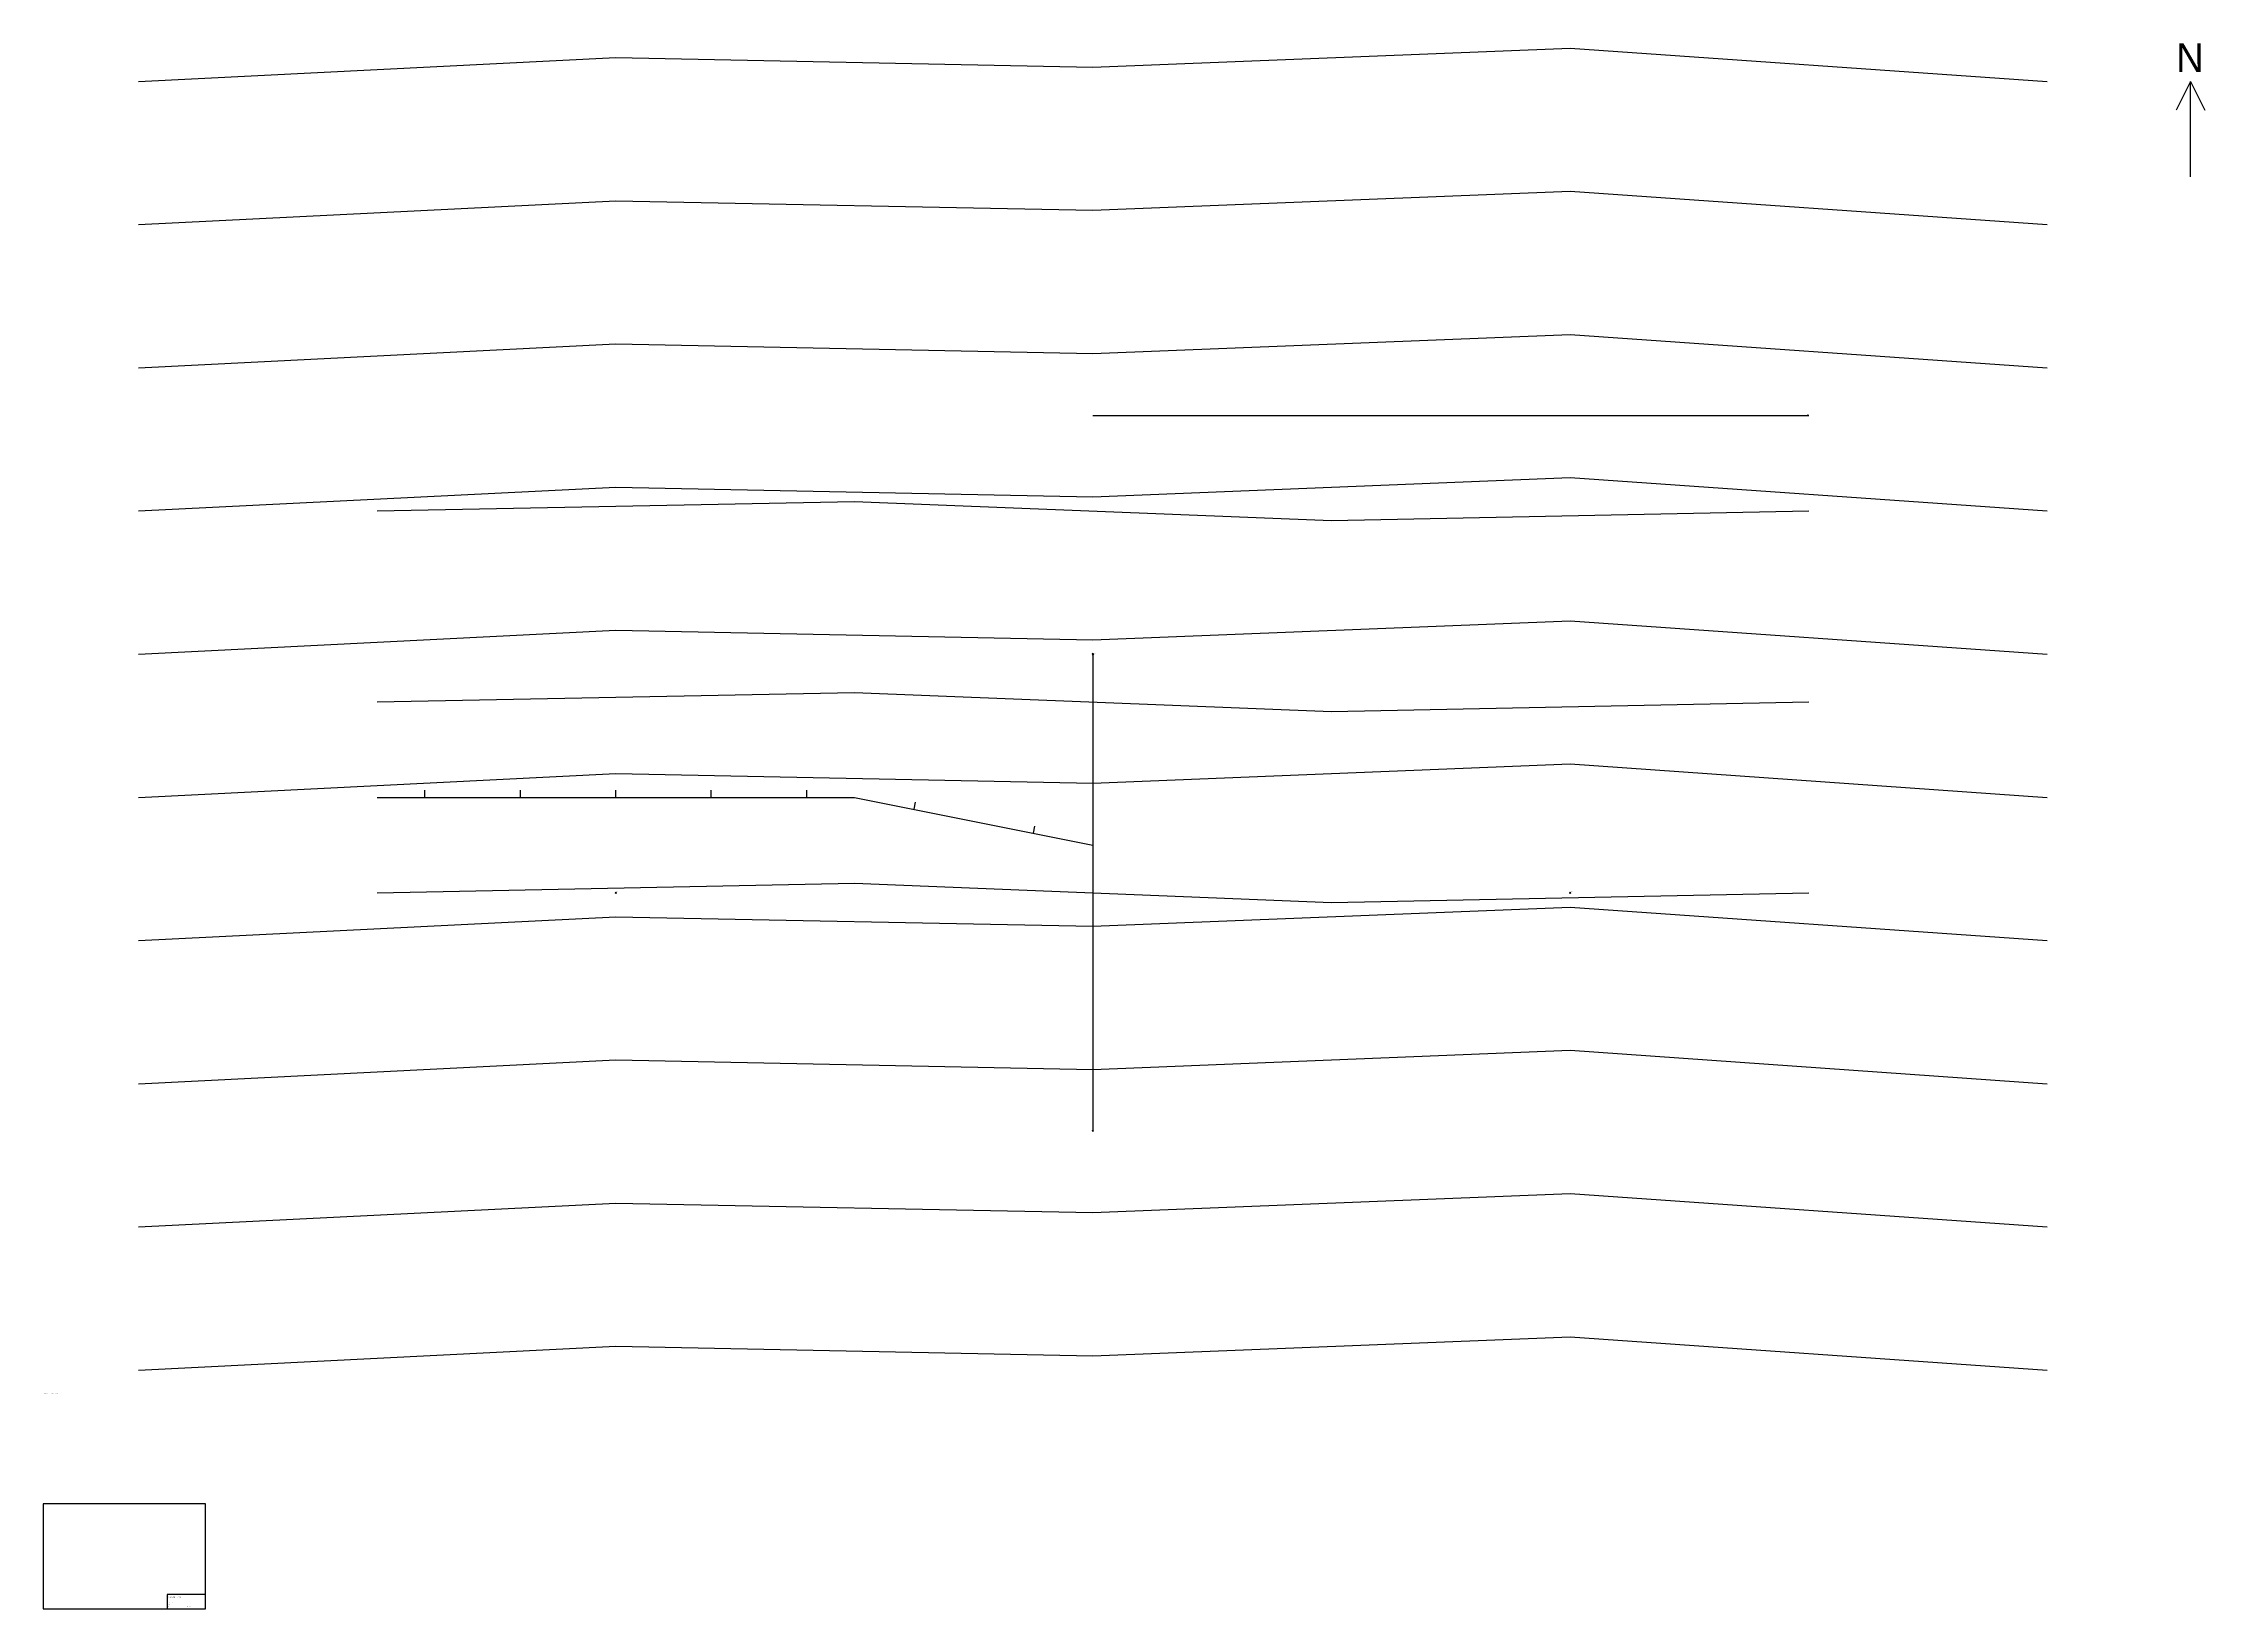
# Model space of a CAD drawing. Header units: feet. Extents: x -20 to 433, y -50 to 278.
import ezdxf

# ---------------------------------------------------------------- set-up
doc = ezdxf.new("R2010")
doc.units = ezdxf.units.FT
for name, color, linetype in [('ANNO-NORTH', 7, 'Continuous'), ('ANNO-TEXT', 7, 'Continuous'), ('ANNO-TITLEBLOCK', 7, 'Continuous'), ('GRADE-EXIST-CONTOUR', 8, 'Continuous'), ('GRADE-EXIST-INDEX', 8, 'Continuous'), ('GRADE-PROP-CONTOUR', 3, 'Continuous'), ('GRADE-RETWALL', 34, 'Continuous'), ('GRADE-SLOPE', 30, 'Continuous'), ('GRADE-SPOT-ELEV', 3, 'Continuous')]:
    doc.layers.add(name, color=color, linetype=linetype)

msp = doc.modelspace()

# ---------------------------------------------------------------- linework, layer by layer
at = {"layer": 'ANNO-NORTH'}
for p, q in [((430, 270), (427, 264)), ((430, 250), (430, 270)), ((430, 270), (433, 264))]:
    msp.add_line(p, q, dxfattribs=at)
at = {"layer": 'ANNO-TITLEBLOCK'}
for points in [[(-20, -50), (14, -50), (14, -28), (-20, -28)], [(6, -50), (14, -50), (14, -47), (6, -47)]]:
    msp.add_lwpolyline(points, close=True, dxfattribs=at)
at = {"layer": 'GRADE-EXIST-CONTOUR'}
for points in [[(0, 270), (100, 275), (200, 273), (300, 277), (400, 270)], [(0, 240), (100, 245), (200, 243), (300, 247), (400, 240)], [(0, 210), (100, 215), (200, 213), (300, 217), (400, 210)], [(0, 180), (100, 185), (200, 183), (300, 187), (400, 180)], [(0, 120), (100, 125), (200, 123), (300, 127), (400, 120)], [(0, 90), (100, 95), (200, 93), (300, 97), (400, 90)], [(0, 60), (100, 65), (200, 63), (300, 67), (400, 60)], [(0, 30), (100, 35), (200, 33), (300, 37), (400, 30)]]:
    msp.add_lwpolyline(points, dxfattribs=at)
at = {"layer": 'GRADE-EXIST-INDEX'}
for points in [[(0, 150), (100, 155), (200, 153), (300, 157), (400, 150)], [(0, 0), (100, 5), (200, 3), (300, 7), (400, 0)]]:
    msp.add_lwpolyline(points, dxfattribs=at)
at = {"layer": 'GRADE-PROP-CONTOUR'}
for points in [[(50, 180), (150, 182), (250, 178), (350, 180)], [(50, 140), (150, 142), (250, 138), (350, 140)], [(50, 100), (150, 102), (250, 98), (350, 100)]]:
    msp.add_lwpolyline(points, dxfattribs=at)
at = {"layer": 'GRADE-RETWALL'}
for p, q in [((60, 120), (60, 121.5)), ((80, 120), (80, 121.5)), ((100, 120), (100, 121.5)), ((120, 120), (120, 121.5)), ((140, 120), (140, 121.5)), ((162.5, 117.5), (162.79, 118.97)), ((187.5, 112.5), (187.79, 113.97))]:
    msp.add_line(p, q, dxfattribs=at)
msp.add_lwpolyline([(50, 120), (150, 120), (200, 110)], dxfattribs=at)
at = {"layer": 'GRADE-SLOPE'}
for p, q in [((200, 200), (350, 200)), ((350, 200), (349.7, 200.09)), ((350, 200), (349.7, 199.91)), ((200, 150), (200, 50)), ((200, 50), (199.91, 50.3)), ((200, 50), (200.09, 50.3))]:
    msp.add_line(p, q, dxfattribs=at)
at = {"layer": 'GRADE-SPOT-ELEV'}
for p, q in [((199.85, 149.85), (200.15, 150.15)), ((200.15, 149.85), (199.85, 150.15)), ((99.85, 99.85), (100.15, 100.15)), ((100.15, 99.85), (99.85, 100.15)), ((299.85, 99.85), (300.15, 100.15)), ((300.15, 99.85), (299.85, 100.15))]:
    msp.add_line(p, q, dxfattribs=at)

# ---------------------------------------------------------------- texts
at = {"layer": 'ANNO-NORTH'}
msp.add_text('N', height=6, dxfattribs=at).set_placement((427, 272))
at = {"layer": 'ANNO-TEXT'}
msp.add_text('STANDARDS: CA DOT / AASHTO 7th Ed.', height=0.12, dxfattribs=at).set_placement((-20, -5))
at = {"layer": 'ANNO-TITLEBLOCK'}
for s, height, p in [('SCALE: 1"=20\'', 0.1, (6.2, -48.8)), ('DATE: ', 0.1, (6.2, -49.2)), ('BY: ', 0.1, (6.2, -49.6)), ('GRADING PLAN', 0.25, (6.2, -47.7)), ('SHEET: 1 of 1', 0.1, (10, -49.6))]:
    msp.add_text(s, height=height, dxfattribs=at).set_placement(p)
at = {"layer": 'GRADE-EXIST-INDEX'}
for s, p in [('110.0', (200, 153)), ('100.0', (200, 3))]:
    msp.add_text(s, height=0.07, dxfattribs=at).set_placement(p)
at = {"layer": 'GRADE-SLOPE'}
for s, p in [('2.0%', (275, 200)), ('5.0%', (200, 100))]:
    msp.add_text(s, height=0.07, dxfattribs=at).set_placement(p)
at = {"layer": 'GRADE-SPOT-ELEV'}
for s, p in [('112.60', (200.2, 150.2)), ('107.30', (100.2, 100.2)), ('104.80', (300.2, 100.2))]:
    msp.add_text(s, height=0.07, dxfattribs=at).set_placement(p)

doc.saveas('drawing.dxf')
